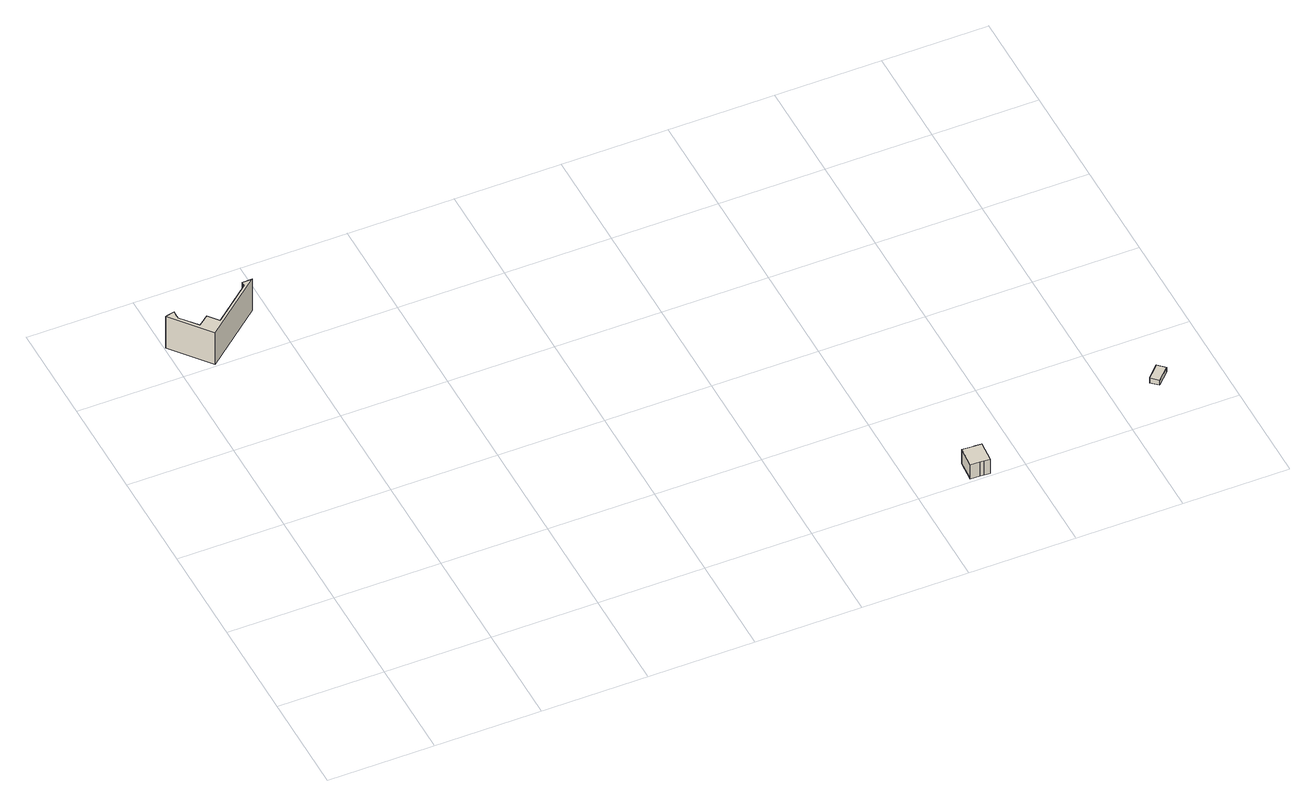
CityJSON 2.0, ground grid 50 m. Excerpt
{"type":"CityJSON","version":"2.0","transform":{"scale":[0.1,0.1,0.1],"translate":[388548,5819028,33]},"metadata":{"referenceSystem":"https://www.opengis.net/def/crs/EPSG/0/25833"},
"CityObjects":{
"building1":{"type":"Building","attributes":{"name":"Dankmal für Baumspenden","Gemeindeschluessel":"11000001","BezugspunktDach":"2200","function":"51009_1750","measuredHeight":18.36,"storeysAboveGround":0},"address":[{"country":"Germany","locality":"Berlin"}],"geometry":[{"type":"Solid","lod":"1","boundaries":[[[[0,1,2,3,4,5,6,7,8,9,10,11,12,13,14,15,16]],[[17,18,19,20,21,22,23,24,25,26,27,28,29,30,31,32,33]],[[17,33,16,15]],[[18,17,15,14]],[[19,18,14,13]],[[20,19,13,12]],[[21,20,12,11]],[[22,21,11,10]],[[23,22,10,9]],[[24,23,9,8]],[[25,24,8,7]],[[26,25,7,6]],[[27,26,6,5]],[[28,27,5,4]],[[29,28,4,3]],[[30,29,3,2]],[[31,30,2,1]],[[32,31,1,0]],[[33,32,0,16]]]]}]},
"building2":{"type":"Building","attributes":{"Gemeindeschluessel":"11000001","BezugspunktDach":"2200","function":"51009_1610","measuredHeight":9.33,"storeysAboveGround":0},"address":[{"country":"Germany","locality":"Berlin"}],"geometry":[{"type":"Solid","lod":"1","boundaries":[[[[34,35,36,37,38,39,40,41]],[[42,43,44,45,46,47,48,49]],[[42,49,41,40]],[[43,42,40,39]],[[44,43,39,38]],[[45,44,38,37]],[[46,45,37,36]],[[47,46,36,35]],[[48,47,35,34]],[[49,48,34,41]]]]}]},
"building3":{"type":"Building","attributes":{"Gemeindeschluessel":"11000001","BezugspunktDach":"2200","function":"31001_2143","measuredHeight":2.81,"storeysAboveGround":1},"address":[{"country":"Germany","locality":"Berlin","thoroughfareNumber":"31 (9)","thoroughfareName":"Straße des 17. Juni"}],"geometry":[{"type":"Solid","lod":"1","boundaries":[[[[50,51,52,53,54]],[[55,56,57,58,59]],[[55,59,54,53]],[[56,55,53,52]],[[57,56,52,51]],[[58,57,51,50]],[[59,58,50,54]]]]}]}
},
"vertices":[
[153,2007,190],[435,2240,190],[388,2240,190],[386,2219,190],[204,2068,190],[164,2118,190],[115,2079,190],[49,2160,190],[49,2167,190],[48,2174,190],[48,2181,190],[49,2187,190],[50,2193,190],[51,2199,190],[35,2196,190],[20,2192,190],[5,2189,190],[20,2192,6],[35,2196,6],[51,2199,6],[50,2193,6],[49,2187,6],[48,2181,6],[48,2174,6],[49,2167,6],[49,2160,6],[115,2079,6],[164,2118,6],[204,2068,6],[386,2219,6],[388,2240,6],[435,2240,6],[153,2007,6],[5,2189,6],
[2792,9,93],[2810,7,93],[2838,6,93],[2845,106,93],[2817,108,93],[2799,109,93],[2753,112,93],[2747,11,93],[2753,112,11],[2799,109,11],[2817,108,11],[2845,106,11],[2838,6,11],[2810,7,11],[2792,9,11],[2747,11,11],
[3720,199,31],[3780,259,31],[3747,290,31],[3694,237,31],[3687,230,31],[3694,237,3],[3747,290,3],[3780,259,3],[3720,199,3],[3687,230,3]
]}
